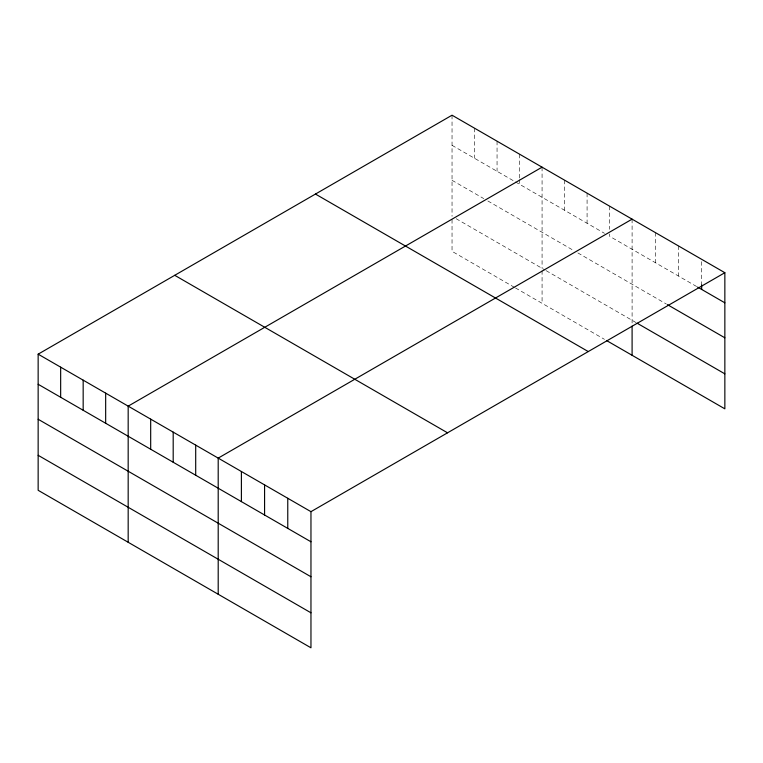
<?xml version="1.0" encoding="UTF-8"?>
<svg xmlns="http://www.w3.org/2000/svg" width="763" height="763" viewBox="0 0 763 763"><rect width="100%" height="100%" fill="white"/><g stroke="black" fill="none" stroke-linecap="round" stroke-linejoin="round"><path stroke-width="0.57" stroke-dasharray="3.81 2.86" d="M452.039 115.203L452.039 216.349M452.039 145.313L514.443 181.336M515.473 181.928L604.477 233.316M696.619 286.516L609.589 236.272L609.589 233.955M452.039 180.297L483.761 198.609M487.853 200.974L573.786 250.588M577.877 252.944L666.376 304.036M456.131 218.704L545.135 270.092M546.165 270.684L636.132 322.625M514.443 287.355L452.039 251.332L452.039 218.676M515.473 287.947L604.477 339.335M701.664 261.642L701.664 284.799M678.469 245.934L678.469 276.044M655.283 232.543L655.283 262.653M632.098 219.162L632.098 323.798M609.589 206.163L609.589 229.32M587.081 193.173L587.081 223.273M564.572 180.173L564.572 210.283M542.073 167.183L542.073 268.318M542.073 270.655L542.073 303.302M519.565 154.193L519.565 178.504M519.565 179.658L519.565 184.293M497.056 141.193L497.056 171.303M474.548 128.203L474.548 158.303"/><path stroke-width="1.14" d="M38.15 354.166L310.961 511.668L310.961 647.797L38.15 490.294L38.15 354.166L452.039 115.203L724.85 272.706L724.85 408.834L606.518 340.517M542.073 167.183L128.174 406.145L128.174 542.264M632.098 219.162L218.199 458.115L218.199 594.243M310.961 511.668L724.85 272.706M697.63 287.098L724.85 302.816M667.387 304.618L724.85 337.799M637.134 323.207L724.85 373.851M315.462 194.06L588.263 351.571M174.737 275.309L447.538 432.812M38.15 384.275L310.961 541.778M38.15 419.259L310.961 576.761M38.15 455.301L310.961 612.803M701.664 284.799L701.664 289.425M632.098 326.125L632.098 355.281M287.765 498.277L287.765 528.387M264.58 484.896L264.58 514.996M241.394 471.505L241.394 501.615M195.7 445.125L195.7 475.225M173.191 432.135L173.191 462.235M150.683 419.135L150.683 449.245M105.666 393.145L105.666 423.255M83.167 380.155L83.167 410.256M60.659 367.156L60.659 397.265"/></g></svg>
